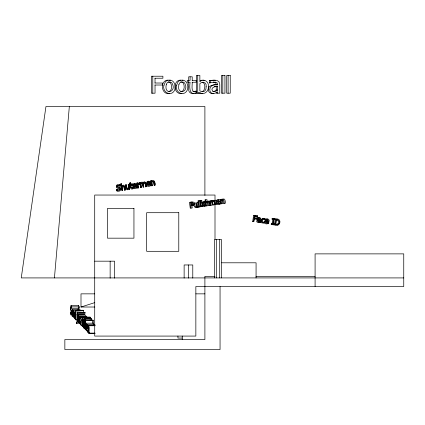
<?xml version="1.0" encoding="UTF-8"?>
<svg xmlns="http://www.w3.org/2000/svg" width="425" height="425" viewBox="0 0 425 425"><rect width="100%" height="100%" fill="white"/><g stroke="black" fill="none" stroke-linecap="round" stroke-linejoin="round"><path stroke-width="0.64" d="M78.195 307.801L78.37 309.448M70.3 312.2C70.582 318.516 72.383 312.492 71.288 310.298C70.146 309.113 71.097 304.794 71.671 308.284L79.108 308.284L79.167 306.855L78.524 305.644L70.97 305.665A2.922 0.59 -90 0 0 70.656 306.335L70.555 309.416L71.304 312.364L71.007 314.027L70.3 312.2L71.554 312.216M71.671 308.284L71.735 306.855L71.087 305.644M72.882 310.308C72.797 313.65 72.909 309.666 72.213 310.5C71.899 311.658 71.942 312.874 71.953 314.064C72.239 314.808 73.259 317.576 71.963 315.945A2.662 0.537 -90 0 1 71.735 314.527L72.234 309.358L79.799 309.304L80.314 310.308L72.882 310.308L72.367 309.304M83.507 312.386L83.358 310.277L75.921 310.277L75.533 319.658L76.999 319.892M75.762 319.892L75.921 310.277M77.525 314.67L77.207 322.134L76.776 323.547L76.495 323.228L76.537 322.214L76.824 322.474L76.983 321.698L77.052 314.187L84.485 314.187L84.957 314.67L77.525 314.67L77.052 314.187M77.361 312.104L77.573 313.544L85.005 313.544L85.053 312.37L77.361 312.104L85.053 312.37M77.573 313.544L77.621 312.37M77.865 315.169C77.387 316.471 79.061 316.498 78.519 318.086C76.904 317.225 77.313 323.361 78.365 321.799L78.561 322.75L78.731 316.588L78.524 315.637L77.865 315.169L85.489 315.159L86.163 316.588M81.106 325.353L81.308 319.632L80.84 317.884C79.342 318.32 81.728 319.26 81.063 320.689C79.448 319.828 79.858 325.964 80.909 324.402L81.106 325.353L82.965 325.353M82.593 317.092L82.206 326.474L82.434 326.708L82.662 323.547L83.332 327.622L82.859 323.058L83.534 320.811L83.252 320.519L82.599 322.819L82.593 317.092L90.031 317.092L90.185 319.154M83.73 321.008L83.683 327.978L83.73 321.008L85.59 321.008M93.102 323.175L92.99 320.11L83.762 319.866L83.81 318.692L91.248 318.692L91.455 320.131L91.248 318.692M84.022 320.131L83.81 318.692M85.983 323.175L86.429 325.088L86.233 330.581L86.062 324.355A1.976 0.398 -90 0 0 85.802 324.291L85.393 329.726L85.552 320.11L85.643 323.738L85.983 323.175L93.415 323.175L93.845 324.615M89.33 332.483L87.863 332.249L88.14 325.513L94.956 325.513M88.092 332.483L88.501 327.043A1.976 0.398 -90 0 1 88.761 327.107L88.931 333.338L95.126 333.338M88.14 325.513L88.342 326.496C90.142 324.482 88.336 333.992 88.931 333.338M89.951 318.968L90.031 317.092M92.857 323.239L92.99 320.11M120.004 188.588L119.988 188.992C119.154 191.059 115.621 187.781 117.04 191.064C118.479 191.643 121.051 191.096 120.796 189.125C120.663 186.952 117.098 188.748 117.257 186.591C118.102 184.726 121.263 187.611 119.93 184.519L117.369 184.673A1.886 1.859 0 0 0 116.599 185.422L116.636 186.973M117.257 185.805C117.305 187.834 122.342 186.612 120.466 189.646M133.445 186.06C133.126 184.551 135.702 184.03 135.761 185.688L133.445 186.06L133.445 185.273L135.761 184.896L135.761 185.688M147.305 183.037L149.621 182.665L149.621 183.457L147.305 183.828L147.337 182.538M147.305 183.828C146.986 182.314 149.563 181.799 149.621 183.457M218.03 201.53L218.583 200.297M205.769 202.555L203.155 202.433L202.428 202.89C202.539 204.298 206.242 203.617 204.722 205.859A1.695 1.636 81.9 0 1 203.936 206.359L202.082 206.268L201.965 205.44L203.256 205.254L204.276 205.631M204.09 202.337L203.681 202.714L203.862 203.384L205.918 203.915M266.039 221.032L266.108 222.009A1.232 1.222 58.4 0 0 266.65 222.636L268.812 222.551L268.696 223.353C260.652 226.748 267.24 213.366 268.457 221.893L265.439 221.404L265.513 222.381A1.232 1.222 58.4 0 0 266.055 223.003L267.123 223.226L268.812 222.551M54.432 277.918L69.339 106.516M87.428 317.188L79.99 317.188L79.406 322.012L79.002 316.184L86.684 316.434L79.252 316.434M80.676 323.648L79.438 323.648L79.99 317.188M252.7 221.494L253.582 215.677L254.182 215.305L257.651 215.868L257.55 216.559L256.95 216.925L254.251 216.49L254.001 218.131L256.588 218.551L257.189 218.179L257.082 218.87L256.482 219.236L253.895 218.817L253.47 221.622L252.7 221.494L253.3 221.127M254.495 218.45L254.07 221.255L253.47 221.622M254.001 218.131L254.602 217.759L254.766 216.665M256.482 219.236L256.588 218.551M256.95 216.925L257.056 216.24L257.651 215.868M257.391 218.641L257.502 217.898L258.102 217.526C261.216 216.676 261.811 220.102 260.562 222.307L259.962 222.673L259.234 222.557L259.303 222.089L257.545 222.381A1.344 1.328 58.4 0 1 256.923 221.908L256.796 221.685A1.514 1.503 58.4 0 1 256.689 220.846L257.678 219.698L259.67 219.683L259.17 218.657L257.391 218.641L258.028 218.28M259.962 222.673C261.216 220.474 260.615 217.048 257.502 217.898M265.232 218.827L264.637 219.199C262.724 217.451 260.137 219.911 261.136 222.068A1.716 1.7 58.4 0 0 261.906 222.944L264.047 223.083C264.717 221.685 260.86 223.359 261.784 220.74C261.938 218.206 264.132 220.214 265.11 219.656L265.232 218.827L264.345 218.365L263.149 218.307L262.161 218.923M264.637 219.199L264.509 220.023L265.11 219.656L264.887 219.459M264.047 223.083L264.648 222.716L264.77 221.887L263.394 222.211L262.422 221.367L262.459 220.001L263.128 219.045M268.095 223.72L268.175 222.913M271.293 223.901L272.032 224.023L272.733 219.39L271.995 219.268L272.085 218.673L272.685 218.307L274.938 218.673L274.848 219.263L274.247 219.635L273.509 219.512L272.808 224.145L274.146 223.895L274.056 224.49L273.456 224.862L271.203 224.496L271.293 223.901L271.894 223.534M272.595 218.902L272.685 218.307M273.402 223.778L274.019 219.725M273.456 224.862L273.546 224.267L274.146 223.895M274.247 219.635L274.337 219.04L274.938 218.673M275.288 219.194L274.407 225.016C280.096 227.55 282.668 218.344 275.889 218.827L275.288 219.194C278.433 218.641 281.031 222.418 278.418 224.751L277.514 224.958M275.278 224.474L275.958 219.985C279.947 219.55 278.991 226.164 275.278 224.474L278.529 223.816M275.878 224.108L276.462 220.256M198.326 93.197L198.464 92.602M194.475 204.186L193.572 205.365L190.703 205.934L191.011 208.112M265.524 220.841C265.683 219.284 268.297 219.619 267.83 221.212L265.524 220.841L267.022 219.465M261.742 219.714L261.928 219.279M257.401 220.065L257.89 219.491L259.181 219.236M265.588 219.927C266.576 217.701 270.109 219.242 269.052 221.521L268.457 221.893M143.023 182.649C145.281 179.562 147.023 184.864 146.258 186.708L145.525 186.825C146.428 181.624 141.376 182.612 143.778 187.106L143.039 187.228C143.183 186.044 142.534 182.022 140.755 184.28L141.291 187.51L140.553 187.627L139.841 182.516L140.574 182.399L140.654 182.877L141.435 182.176L142.471 182.15L143.023 182.649L143.023 183.435L141.753 182.872L140.654 183.669L140.574 182.399M143.023 183.435C144.867 180.583 146.997 184.833 146.258 186.708M137.79 183.51L139.273 182.633L139.395 184.179L137.891 184.907L138.396 187.977L137.663 188.094L136.946 182.984L137.684 182.867L137.79 184.296L138.688 183.531A1.456 1.434 0 0 1 139.273 183.419L139.273 182.633M121.901 185.9C124.35 183.138 125.927 188.195 125.237 190.097L124.504 190.214L123.973 187.202L123.303 186.58A1.275 1.259 0 0 0 122.512 186.835L122.002 187.303L122.533 190.533L121.8 190.65L120.801 183.839L121.539 183.722L121.901 186.687C123.935 184.131 125.896 188.179 125.237 190.097M210.906 205.28L210.439 202.002C212.25 199.755 212.734 203.936 212.601 205.041L214.567 204.76C215.549 200.127 211.066 200.765 213.313 204.94M210.439 202.002L211.692 201.822L212.367 201.227M212.835 201.673C214.641 199.394 215.156 203.575 215.008 204.696L216.978 204.42L216.814 203.262M136.574 186.129C133.631 178.861 129.938 191.818 136.792 187.962L136.659 187.17L134.619 187.935A1.232 1.217 0 0 1 133.907 187.515L133.54 186.617L136.574 186.129C137.642 182.607 131.941 182.389 132.781 185.9M150.519 184.147L150.275 185.141L148.479 185.698A1.232 1.217 0 0 1 147.767 185.279L147.395 184.386L150.434 183.898C147.491 176.625 143.799 189.587 150.652 185.73L150.519 184.147L148.479 184.912A1.232 1.217 0 0 1 147.767 184.492L147.602 184.248M203.24 202.167L204.34 201.625L205.695 201.758L203.081 201.806L201.987 202.343L201.678 203.086L202.013 204.08L203.888 204.563L204.292 205.036L203.485 205.812L202.002 205.434M206.566 205.902L206.104 202.619L206.598 202.157A1.275 1.232 81.9 0 1 207.373 201.917L208.011 202.566L208.473 205.626L212.16 205.105L211.692 201.822M206.104 202.619L207.857 201.981A1.275 1.232 81.9 0 1 208.117 201.827M211.847 200.903L212.681 200.425L213.663 200.706M221.531 203.772L221.064 200.488L221.563 200.026A1.275 1.232 81.9 0 1 222.333 199.787L222.976 200.435L223.438 203.501L225.409 203.219C225.431 201.917 225.176 197.837 222.796 199.144M221.064 200.488L222.817 199.851M128.233 184.386L128.764 187.616L127.457 188.339A0.574 0.568 0 0 1 126.974 188.11L126.267 184.705L125.529 184.822C124.833 186.724 126.427 191.781 128.871 189.019L128.945 189.497L129.683 189.38L128.972 184.269L128.233 184.386L128.764 188.403L127.457 189.13A0.574 0.568 0 0 1 126.974 188.897L126.267 184.705M197.981 206.89L197.067 207.379L196.058 207.118M217.929 200.042L219.008 199.522L220.309 199.835M214.327 86.716L217.643 86.525L217.643 90.063L216.245 90.063L214.715 91.136L212.893 91.577M217.643 90.063C216.32 91.311 214.142 92.193 212.495 91.019C210.147 87.725 215.108 86.153 217.643 86.525M214.45 200.372L215.826 200.186L216.564 201.53M254.251 216.49L254.846 216.118M264.127 222.254L264.77 221.887M271.203 224.496L271.803 224.129M136.489 187.351L136.659 186.384L134.619 187.143A1.232 1.217 0 0 1 133.907 186.724L133.742 186.479M150.349 185.119L150.652 184.944M218.912 204.096L221.234 203.538C213.191 207.937 216.415 194.501 219.794 201.854M130.82 183.972L132.175 183.754L132.175 184.54L130.82 184.758L130.613 182.729L129.88 182.846L130.082 184.089L129.588 184.168L129.588 184.96L129.683 185.56L130.183 185.481C129.997 187.011 130.746 190.118 132.887 188.822C133.439 186.113 130.22 189.024 131.006 185.087M132.775 187.383C132.637 190.012 129.869 186.873 130.921 185.364L132.276 185.146L132.175 183.754M207.836 201.275L208.771 201.009L209.695 201.524M258.565 219.938L258.055 220.554L258.177 221.154L259.415 221.398M87.237 324.456C86.387 326.469 85.993 330.013 87.401 331.744C88.209 330.395 86.169 330.326 86.828 327.803L87.768 328.764L87.736 325.683L87.237 324.456L94.674 324.456L95.025 324.944M196.026 91.157C190.389 93.564 192.445 84.926 192.227 82.243M200.212 80.591L202.343 80.107M168.89 91.625C172.258 90.589 172.051 85.707 170.664 83.157A2.879 2.869 -90 0 0 168.89 82.03L168.114 81.956M209.44 82.912L210.439 82.593M94.711 293.85L81 293.85L81 307.015L94.77 302.627M264.648 222.716L264.042 222.854M259.319 222.009L258.4 222.078M217.643 93.197L217.643 91.837C208.043 98.499 206.391 82.753 217.643 84.819C217.834 80.245 211.815 82.832 209.318 82.912L209.318 80.739L213.185 80.155L215.385 80.362M209.318 80.739L214.583 80.155L216.782 80.362L218.997 81.701L219.768 84.485L219.768 93.197L216.245 93.197L216.245 92.289M268.696 223.353L267.591 223.518M192.918 91.566L196.148 91.157L196.148 93.08C188.966 95.79 189.481 86.573 190.092 82.243L187.255 82.243L187.255 80.463L190.092 80.463L190.092 76.803M191.34 205.838C194.167 205.875 193.572 201.28 190.846 202.162M191.117 205.195C193.008 205.392 192.807 202.173 190.894 202.837M78.524 305.644L78.402 305.665A2.922 0.59 -90 0 0 78.29 305.788M120.801 184.631L121.539 184.508L121.539 183.722M129.588 184.96L130.082 184.88L129.88 183.637L130.613 183.515L130.613 182.729M119.664 185.263L120.078 185.438M150.806 180.752L151.544 180.63L151.624 181.114C154.073 178.346 155.651 183.409 154.96 185.305L154.227 185.428L153.696 182.415L153.027 181.788A1.275 1.259 0 0 0 152.235 182.049L151.725 182.516L152.256 185.741L151.523 185.863L150.806 180.752L151.523 185.072M125.529 185.613L126.267 185.491M128.233 185.178L128.972 185.056L128.972 184.269M136.946 183.77L137.684 183.653L137.684 182.867M139.841 183.308L140.574 183.186M150.806 181.539L151.544 181.422L151.544 180.63M139.357 184.184L139.273 183.419M116.88 190.102L118.862 190.549L119.988 189.784C120.057 187.643 115.271 189.221 116.599 186.208A1.886 1.859 0 0 1 117.369 185.465L119.93 185.311L120.078 186.23M140.755 183.494L141.291 186.718L140.553 186.841L140.553 187.627M192.153 202.661L190.273 202.927L190.607 205.264L192.376 205.015M201.965 202.072L199.994 202.353L200.621 206.747M211.533 200.712L209.567 200.993L210.189 205.387M222.163 199.197L220.192 199.479L220.819 203.873L222.785 203.591L222.323 200.313M202.428 202.89L203.681 202.714M219.151 201.37L216.777 201.705C216.452 200.18 219.024 199.713 219.018 201.386M221.048 201.678L216.856 202.273L217.202 203.192A1.232 1.19 81.9 0 0 217.882 203.633L221.08 202.741M202.592 206.465L197.083 207.251L197.014 206.762C194.937 209.318 193.163 205.025 193.837 203.23L195.803 202.948L196.435 206.417A0.574 0.552 81.9 0 0 196.903 206.662M202.762 93.431L200.717 93.484L198.948 92.831M213.61 93.388C211.044 94.265 208.138 92.252 208.287 89.5C208.292 84.803 214.285 84.798 217.643 84.819M180.726 91.704C184.763 91.54 184.843 85.818 183.276 83.157A2.879 2.869 -90 0 0 181.507 82.03L180.726 81.956M168.114 80.107L166.898 80.219A5.073 5.052 -90 0 0 164.002 81.876C160.453 85.993 162.956 94.892 169.331 93.442M180.726 80.107L179.509 80.219A5.073 5.052 -90 0 0 176.614 81.876C173.065 85.993 175.567 94.892 181.942 93.442M193.534 93.351C190.952 94.127 188.296 92.028 188.7 89.298L188.7 76.803L192.227 76.803L192.227 80.463M204.383 206.29L205.195 206.178A1.695 1.636 81.9 0 0 205.976 205.684M154.95 78.227L162.897 78.227L162.897 76.224L151.396 76.224L151.396 93.197L155.035 93.197L155.035 85.021M192.137 80.463L196.148 80.463L196.148 82.243L192.137 82.243M154.897 83.018L162.568 83.018L162.568 85.021L154.897 85.021M194.756 93.08L196.148 93.08M94.711 261.178L114.585 261.178L114.585 278.168M221.712 262.799L256.078 262.799L256.068 277.955M215.002 276.335L204.898 276.335L204.898 339.527L64.85 339.527L64.85 349.541L220.054 349.541L220.054 286.54M256.009 276.335L315.09 276.335M403.75 277.918L21.25 277.918L45.948 106.516L204.898 106.516L204.898 195.404M195.851 293.85L204.898 293.85M71.735 306.855L79.167 306.855M81 307.015L94.77 307.015M76.149 310.51L83.587 310.51M82.822 317.326L90.259 317.326M80.229 317.433L82.705 317.433M80.41 317.772L82.891 317.772M84.07 318.957L91.508 318.957M83.762 319.866L85.622 319.866M85.781 320.344L93.218 320.344M83.252 320.519L85.728 320.519M83.534 320.811L85.393 320.811M83.959 321.242L85.818 321.242M82.859 323.058L84.102 323.058M76.495 323.228L79.592 323.228M88.368 325.747L95.184 325.747M87.863 332.249L89.101 332.249M88.703 333.104L94.897 333.104M182.235 338.061L177.932 338.061L177.932 336.074M213.175 82.046L215.751 82.785L216.245 84.819M219.422 203.49L219.135 203.453A1.232 1.19 81.9 0 1 218.455 203.012L218.11 202.093M253.582 215.677L257.056 216.24M272.085 218.673L274.337 219.04M254.602 217.759L257.189 218.179M266.124 220.469L267.851 220.75M272.808 224.145L273.546 224.267M259.834 222.185L260.562 222.307M181.942 80.219L183.032 80.548M169.331 80.219L170.42 80.548M203.357 80.219L204.26 80.543M202.555 82.222C205.53 83.438 205.179 88.076 203.83 90.461A2.996 2.98 -90 0 1 202.04 91.55M73.498 311.424L73.663 311.594A1.557 0.313 -90 0 1 73.828 312.386C74.062 319.223 72.388 316.243 73.281 311.828A1.557 0.313 -90 0 1 73.546 311.477M81.058 310.494L80.925 310.42A2.741 0.552 -90 0 0 80.803 310.473M79.087 308.263L78.896 307.355M79.438 323.648L79.002 316.184M133.083 186.825L133.328 187.181M194.501 203.442C194.103 201.036 190.905 202.199 189.428 202.364L190.262 208.218L192.265 207.937L191.957 205.753M146.763 184.163C145.185 180.524 151.486 179.934 150.434 183.898M130.656 187.425L130.379 185.89M144.994 182.989L145.111 183.542M142.513 183.393L143.039 186.437M209.961 202.119L210.2 203.639M154.96 185.305C155.619 183.393 153.659 179.345 151.624 181.9L151.544 181.422M153.818 182.176L154.227 185.428M151.831 182.373L152.256 185.741M150.519 184.939L150.652 185.73M145.212 184.163L145.525 186.825M143.305 183.478L143.778 187.106M139.841 182.516L140.452 186.219M137.891 184.121L138.396 187.977M137.684 183.653L137.79 184.296M136.946 182.984L137.663 188.094M132.175 184.54L132.276 185.146M132.775 188.169L132.887 188.822M130.613 183.515L130.82 184.758M129.588 184.168L129.683 185.56M128.972 185.056L129.683 189.38M125.529 184.822L125.991 187.627M124.095 186.963L124.504 190.214M122.002 186.517L122.533 190.533M121.539 184.508L121.901 186.687M120.801 183.839L121.8 189.858M116.88 189.316L117.04 191.064M77.988 309.416L78.035 309.751M224.156 203.394C224.814 201.604 223.061 197.306 220.979 199.867L220.91 199.378M219.863 202.911L219.98 203.718M215.719 204.595C216.468 202.847 214.535 198.337 212.643 201.206L211.788 200.595L210.348 201.376L210.279 200.892M209.19 205.525C209.854 203.734 208.096 199.437 206.013 201.997L205.7 199.782M207.188 201.264L206.954 199.601L204.983 199.883L205.854 206.003L207.825 205.721L207.357 202.443M204.441 201.939L204.553 202.73M202.231 203.958L202.412 205.211M200.547 200.743L200.653 201.508M200.712 202.252L201.333 206.646M200.377 203.66L199.941 200.6L197.97 200.882L198.842 207.002M200.552 204.882L200.812 206.72M198.688 200.781L199.559 206.895M198.693 204.462L198.427 202.576L196.456 202.858L196.924 206.136L195.643 206.842A0.574 0.552 81.9 0 1 195.181 206.593L194.549 203.129M198.873 205.716L199.049 206.97M198.268 206.582L198.337 207.071M197.168 202.757L197.795 207.15M191.526 202.746L191.861 205.089M315.09 286.524L315.09 253.874L403.75 253.874L403.75 286.524L195.851 286.524L195.851 336.079L94.711 336.079L94.711 195.043L215.002 195.043L215.002 200.329M228.113 75.459L228.113 93.197M222.806 75.459L222.806 93.197M221.409 277.902L221.409 239.44L214.598 239.44L214.598 277.902M219.704 239.44L219.704 277.902M216.304 239.44L216.304 277.902M216.245 86.525L216.245 90.063M215.002 203.633L215.002 239.323M210.715 80.739L210.715 82.912M197.726 75.459L197.726 93.197M192.78 278.093L192.78 264.966L184.131 264.966L184.131 278.093M188.456 264.966L188.456 278.093M182.235 336.074L182.235 339.527M155.035 78.227L155.035 83.018M152.788 76.224L152.788 93.197M150.477 184.158L150.477 184.944M141.291 186.718L141.291 187.51M136.792 187.175L136.792 187.962M136.659 186.384L136.616 187.175M130.082 184.089L130.082 184.88M129.88 182.846L129.88 183.637M128.764 187.616L128.764 188.403M120.02 185.449L120.02 186.235M119.93 184.519L119.93 185.311M116.933 189.306L116.933 190.092M110.144 261.178L110.144 278.168M84.283 325.678C84.007 326.83 85.919 330.23 84.299 328.546A2.662 0.537 -90 0 1 84.076 327.128C83.613 325.72 84.713 318.357 85.17 324.179C84.756 321.428 84.054 324.594 84.283 325.678M77.802 319.86L78.115 321.342L78.482 318.989L77.972 318.941L77.802 319.86M80.346 322.463L80.66 323.94L81.026 321.592L80.516 321.544L80.346 322.463M87.593 326.857L87.582 327.664L86.859 326.931L87.237 325.401L87.593 326.857M74.455 315.053L74.805 318.049L75.183 313.767A1.557 0.313 -90 0 0 75.018 312.975L74.848 312.805A1.567 0.313 -90 0 0 74.63 313.204L74.455 315.053M72.866 313.432C73.004 322.766 75.331 313.299 73.488 310.42A2.741 0.552 -90 0 0 73.142 310.978L72.866 313.432M74.221 314.808C74.354 324.147 76.686 314.681 74.843 311.801A2.741 0.552 -90 0 0 74.497 312.359L74.221 314.808M206.157 86.79L205.923 88.963L205.222 90.461A2.996 2.98 -90 0 1 203.432 91.55L201.291 91.455L199.862 90.892L199.862 83.598C202.422 80.644 207.188 82.652 206.157 86.79M163.933 85.329C162.042 91.008 169.288 96.533 173.613 91.8C177.129 87.677 174.675 78.784 168.295 80.219A5.073 5.052 -90 0 0 165.394 81.876L163.933 85.329M176.545 85.329C174.654 91.008 181.9 96.533 186.224 91.8C189.741 87.677 187.287 78.784 180.907 80.219A5.073 5.052 -90 0 0 178.011 81.876L176.545 85.329M208.356 86.62C209.026 91.162 203.963 95.598 199.862 92.602L199.723 93.197L196.329 93.197L196.329 75.459L199.862 75.459L199.862 81.797C203.421 77.738 209.36 81.743 208.356 86.62M166.26 84.681C163.779 95.577 177.183 92.384 172.061 83.157A2.879 2.869 -90 0 0 170.287 82.03L168.72 82.03A2.901 2.89 -90 0 0 166.94 83.157L166.26 84.681M178.877 84.681C176.391 95.577 189.794 92.384 184.673 83.157A2.879 2.869 -90 0 0 182.899 82.03L181.337 82.03A2.901 2.89 -90 0 0 179.552 83.157L178.877 84.681M259.579 220.267L259.399 221.483L258.501 221.829L257.577 221.521L257.725 220.437L259.579 220.267M201.801 200.563L199.734 200.86L199.84 201.625L201.907 201.333L201.801 200.563M224.937 75.459L221.409 75.459L221.409 93.197L224.937 93.197L224.937 75.459M230.244 75.459L226.716 75.459L226.716 93.197L230.244 93.197L230.244 75.459M133.944 208.367L107.504 208.367L107.504 238.17L133.944 238.17L133.944 208.367M178.782 212.702L146.678 212.702L146.678 251.308L178.782 251.308L178.782 212.702"/></g></svg>
